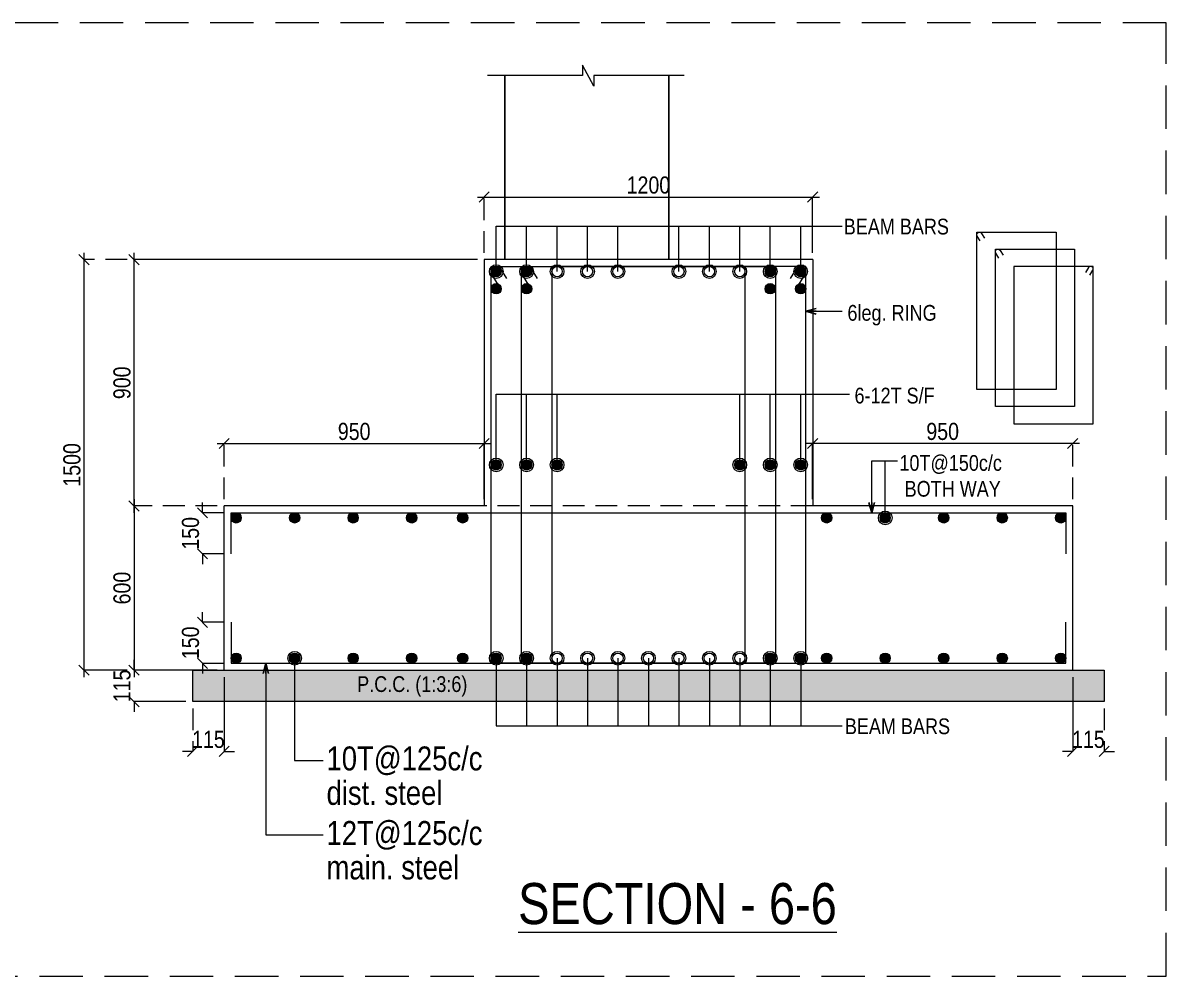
# Model space of a CAD drawing. Header units: millimetres. Extents: x 1112055 to 3390982, y -148532 to 766891.
# Drawn here: x 3315917 to 3332624, y 328664 to 342597 of the extents above; entities that cross this region are included whole.
import ezdxf

# ---------------------------------------------------------------- set-up
doc = ezdxf.new("R2010")
doc.units = ezdxf.units.MM
doc.header["$PDMODE"] = 35
doc.header["$PDSIZE"] = -25
doc.linetypes.add('Hidden', pattern=[9.525, 6.35, -3.175])
for name, color, linetype, lineweight in [('B FOOTING', 49, 'Continuous', 20), ('B HATCH', 250, 'Continuous', 0), ('B P.C.C', 251, 'Continuous', 0), ('B STEEL', 34, 'Continuous', 15), ('B STEEL TEXT', 7, 'Continuous', 15), ('B-COL NO', 7, 'Continuous', 5), ('B-ST DIM', 250, 'Continuous', 18)]:
    doc.layers.add(name, color=color, linetype=linetype, lineweight=lineweight)
doc.styles.add('ARIAL', font='arial.ttf')
doc.styles.add('Q1', font='g13f12d.shx', dxfattribs={"width": 0.8})
doc.styles.add('SWINC', font='swissc.ttf')
doc.styles.add('SWINS', font='swissc.ttf')
doc.dimstyles.new('BH-STD', dxfattribs={"dimscale": 0, "dimtxt": 230, "dimasz": 125, "dimexe": 0, "dimexo": 100, "dimgap": 50, "dimtad": 1, "dimdec": 0, "dimzin": 1, "dimdsep": 46, "dimtxsty": 'Q1', "dimblk": 'ARCHTICK', "dimcen": 1, "dimdle": 100, "dimclrd": 250, "dimclre": 250, "dimclrt": 256, "dimadec": 0, "dimazin": 0, "dimtfac": 1, "dimtdec": 0, "dimtix": 1, "dimtofl": 0, "dimtmove": 0, "dimatfit": 2, "dimfxl": 1, "dimtolj": 1, "dimtzin": 0, "dimlwd": 9, "dimlwe": 9, "dimarcsym": 0})
doc.dimstyles.new('DIM 1', dxfattribs={"dimscale": 0, "dimtxt": 230, "dimasz": 150, "dimexe": 0.18, "dimexo": 0.0625, "dimgap": 0.5, "dimtad": 1, "dimdec": 0, "dimzin": 0, "dimdsep": 46, "dimtxsty": 'ARIAL', "dimblk": 'OBLIQUE', "dimcen": 6, "dimse1": 1, "dimse2": 1, "dimclrd": 256, "dimclrt": 256, "dimadec": 0, "dimazin": 2, "dimtfac": 0.75, "dimtdec": 0, "dimtix": 1, "dimtofl": 0, "dimtmove": 1, "dimatfit": 3, "dimldrblk": 'OPEN30', "dimfxl": 0.18, "dimfrac": 1, "dimtolj": 1, "dimtzin": 0, "dimlwd": -1, "dimarcsym": 0})

# ---------------------------------------------------------------- blocks, each defined once
blk = doc.blocks.new('_Oblique')
at = {"color": 0, "linetype": 'ByBlock', "lineweight": -2}
blk.add_line((-0.5, -0.5), (0.5, 0.5), dxfattribs=at)
blk = doc.blocks.new('*D4814')
at = {"layer": 'B-ST DIM', "color": 7, "lineweight": 9, "ltscale": 50, "transparency": 16777216}
for p, q in [((3318542, 335436), (3318542, 335586)), ((3318858, 335436), (3318542, 335436)), ((3318542, 334836), (3318542, 334686))]:
    blk.add_line(p, q, dxfattribs=at)
at = {"layer": 'B-ST DIM', "color": 7, "linetype": 'Hidden', "lineweight": 9, "ltscale": 50, "transparency": 16777216}
blk.add_line((3318858, 334836), (3318542, 334836), dxfattribs=at)
at = {"layer": 'Defpoints', "color": 0, "transparency": 16777216}
for p in [(3318542, 335436), (3318958, 335436), (3318958, 334836)]:
    blk.add_point(p, dxfattribs=at)
at = {"layer": 'B-ST DIM', "color": 7, "lineweight": 9, "transparency": 16777216, "xscale": 150, "yscale": 150, "zscale": 150}
for p, rotation in [((3318542, 335436), 270), ((3318542, 334836), 90)]:
    blk.add_blockref('_Oblique', p, dxfattribs=dict(at, rotation=rotation))
at = {"layer": 'B-ST DIM', "color": 7, "transparency": 16777216, "insert": (3318367, 335136), "char_height": 250, "attachment_point": 5, "rotation": 90, "style": 'SWINC'}
blk.add_mtext('\\A1;150', dxfattribs=at)
blk = doc.blocks.new('*D4815')
at = {"layer": 'B-ST DIM', "color": 7, "lineweight": 9, "ltscale": 50, "transparency": 16777216}
for p, q in [((3318542, 333836), (3318542, 333986)), ((3318858, 333236), (3318542, 333236)), ((3318542, 333236), (3318542, 333086))]:
    blk.add_line(p, q, dxfattribs=at)
at = {"layer": 'B-ST DIM', "color": 7, "linetype": 'Hidden', "lineweight": 9, "ltscale": 50, "transparency": 16777216}
blk.add_line((3318858, 333836), (3318542, 333836), dxfattribs=at)
at = {"layer": 'Defpoints', "color": 0, "transparency": 16777216}
for p in [(3318958, 333836), (3318542, 333236), (3318958, 333236)]:
    blk.add_point(p, dxfattribs=at)
at = {"layer": 'B-ST DIM', "color": 7, "lineweight": 9, "transparency": 16777216, "xscale": 150, "yscale": 150, "zscale": 150}
for p, rotation in [((3318542, 333836), 270), ((3318542, 333236), 90)]:
    blk.add_blockref('_Oblique', p, dxfattribs=dict(at, rotation=rotation))
at = {"layer": 'B-ST DIM', "color": 7, "transparency": 16777216, "insert": (3318367, 333536), "char_height": 250, "attachment_point": 5, "rotation": 90, "style": 'SWINC'}
blk.add_mtext('\\A1;150', dxfattribs=at)
blk = doc.blocks.new('*D4816')
at = {"layer": 'B-ST DIM', "color": 7, "lineweight": 9, "ltscale": 50, "transparency": 16777216}
for p, q in [((3318858, 333036), (3318858, 331948)), ((3318398, 331948), (3318248, 331948)), ((3318858, 331948), (3319008, 331948))]:
    blk.add_line(p, q, dxfattribs=at)
at = {"layer": 'B-ST DIM', "color": 7, "linetype": 'Hidden', "lineweight": 9, "ltscale": 50, "transparency": 16777216}
blk.add_line((3318398, 332576), (3318398, 331948), dxfattribs=at)
at = {"layer": 'Defpoints', "color": 0, "transparency": 16777216}
for p in [(3318858, 333136), (3318398, 332676), (3318858, 331948)]:
    blk.add_point(p, dxfattribs=at)
at = {"layer": 'B-ST DIM', "color": 7, "lineweight": 9, "transparency": 16777216, "xscale": 150, "yscale": 150, "zscale": 150}
blk.add_blockref('_Oblique', (3318398, 331948), dxfattribs=at)
at = {"layer": 'B-ST DIM', "color": 7, "lineweight": 9, "transparency": 16777216, "xscale": 150, "yscale": 150, "zscale": 150, "rotation": 180}
blk.add_blockref('_Oblique', (3318858, 331948), dxfattribs=at)
at = {"layer": 'B-ST DIM', "color": 7, "transparency": 16777216, "insert": (3318628, 332123), "char_height": 250, "attachment_point": 5, "style": 'SWINC'}
blk.add_mtext('\\A1;115', dxfattribs=at)
blk = doc.blocks.new('*D4817')
at = {"layer": 'B-ST DIM', "color": 7, "lineweight": 9, "ltscale": 50, "transparency": 16777216}
for p, q in [((3331258, 333036), (3331258, 331948)), ((3331258, 331948), (3331108, 331948)), ((3331718, 331948), (3331868, 331948))]:
    blk.add_line(p, q, dxfattribs=at)
at = {"layer": 'B-ST DIM', "color": 7, "linetype": 'Hidden', "lineweight": 9, "ltscale": 50, "transparency": 16777216}
blk.add_line((3331718, 332576), (3331718, 331948), dxfattribs=at)
at = {"layer": 'Defpoints', "color": 0, "transparency": 16777216}
for p in [(3331258, 333136), (3331718, 332676), (3331258, 331948)]:
    blk.add_point(p, dxfattribs=at)
at = {"layer": 'B-ST DIM', "color": 7, "lineweight": 9, "transparency": 16777216, "xscale": 150, "yscale": 150, "zscale": 150}
blk.add_blockref('_Oblique', (3331258, 331948), dxfattribs=at)
at = {"layer": 'B-ST DIM', "color": 7, "lineweight": 9, "transparency": 16777216, "xscale": 150, "yscale": 150, "zscale": 150, "rotation": 180}
blk.add_blockref('_Oblique', (3331718, 331948), dxfattribs=at)
at = {"layer": 'B-ST DIM', "color": 7, "transparency": 16777216, "insert": (3331488, 332123), "char_height": 250, "attachment_point": 5, "style": 'SWINC'}
blk.add_mtext('\\A1;115', dxfattribs=at)
blk = doc.blocks.new('_Open30')
at = {"color": 0, "linetype": 'ByBlock', "lineweight": -2}
for p, q in [((-1, 0.27), (0, 0)), ((0, 0), (-1, -0.27)), ((0, 0), (-1, 0))]:
    blk.add_line(p, q, dxfattribs=at)
blk = doc.blocks.new('*D4818')
at = {"layer": 'B-ST DIM', "color": 7, "lineweight": 9, "ltscale": 50, "transparency": 16777216}
for p, q in [((3317541, 333136), (3317541, 333286)), ((3318298, 332676), (3317541, 332676)), ((3317541, 332676), (3317541, 332526))]:
    blk.add_line(p, q, dxfattribs=at)
at = {"layer": 'B-ST DIM', "color": 7, "linetype": 'Hidden', "lineweight": 9, "ltscale": 50, "transparency": 16777216}
blk.add_line((3318298, 333136), (3317541, 333136), dxfattribs=at)
at = {"layer": 'Defpoints', "color": 0, "transparency": 16777216}
for p in [(3318398, 333136), (3317541, 332676), (3318398, 332676)]:
    blk.add_point(p, dxfattribs=at)
at = {"layer": 'B-ST DIM', "color": 7, "lineweight": 9, "transparency": 16777216, "xscale": 150, "yscale": 150, "zscale": 150}
for p, rotation in [((3317541, 333136), 270), ((3317541, 332676), 90)]:
    blk.add_blockref('_Oblique', p, dxfattribs=dict(at, rotation=rotation))
at = {"layer": 'B-ST DIM', "color": 7, "transparency": 16777216, "insert": (3317366, 332906), "char_height": 250, "attachment_point": 5, "rotation": 90, "style": 'SWINC'}
blk.add_mtext('\\A1;115', dxfattribs=at)
blk = doc.blocks.new('*D4819')
at = {"layer": 'B-ST DIM', "color": 7, "lineweight": 9, "ltscale": 50, "transparency": 16777216}
for p, q in [((3317541, 335636), (3317541, 333036)), ((3318758, 333136), (3317541, 333136))]:
    blk.add_line(p, q, dxfattribs=at)
at = {"layer": 'B-ST DIM', "color": 7, "linetype": 'Hidden', "lineweight": 9, "ltscale": 50, "transparency": 16777216}
blk.add_line((3318758, 335536), (3317541, 335536), dxfattribs=at)
at = {"layer": 'Defpoints', "color": 0, "transparency": 16777216}
for p in [(3318858, 335536), (3317541, 333136), (3318858, 333136)]:
    blk.add_point(p, dxfattribs=at)
at = {"layer": 'B-ST DIM', "color": 7, "lineweight": 9, "transparency": 16777216, "xscale": 150, "yscale": 150, "zscale": 150}
for p, rotation in [((3317541, 335536), 90), ((3317541, 333136), 270)]:
    blk.add_blockref('_Oblique', p, dxfattribs=dict(at, rotation=rotation))
at = {"layer": 'B-ST DIM', "color": 7, "transparency": 16777216, "insert": (3317366, 334336), "char_height": 250, "attachment_point": 5, "rotation": 90, "style": 'SWINC'}
blk.add_mtext('\\A1;600', dxfattribs=at)
blk = doc.blocks.new('*D4820')
at = {"layer": 'B-ST DIM', "color": 7, "lineweight": 9, "ltscale": 50, "transparency": 16777216}
for p, q in [((3317541, 335436), (3317541, 339236)), ((3322558, 339136), (3317541, 339136))]:
    blk.add_line(p, q, dxfattribs=at)
at = {"layer": 'B-ST DIM', "color": 7, "linetype": 'Hidden', "lineweight": 9, "ltscale": 50, "transparency": 16777216}
blk.add_line((3318758, 335536), (3317541, 335536), dxfattribs=at)
at = {"layer": 'Defpoints', "color": 0, "transparency": 16777216}
for p in [(3317541, 339136), (3322658, 339136), (3318858, 335536)]:
    blk.add_point(p, dxfattribs=at)
at = {"layer": 'B-ST DIM', "color": 7, "lineweight": 9, "transparency": 16777216, "xscale": 150, "yscale": 150, "zscale": 150}
for p, rotation in [((3317541, 339136), 90), ((3317541, 335536), 270)]:
    blk.add_blockref('_Oblique', p, dxfattribs=dict(at, rotation=rotation))
at = {"layer": 'B-ST DIM', "color": 7, "transparency": 16777216, "insert": (3317366, 337336), "char_height": 250, "attachment_point": 5, "rotation": 90, "style": 'SWINC'}
blk.add_mtext('\\A1;900', dxfattribs=at)
blk = doc.blocks.new('*D4821')
at = {"layer": 'B-ST DIM', "color": 7, "lineweight": 9, "ltscale": 50, "transparency": 16777216}
for p, q in [((3322558, 340050), (3327558, 340050)), ((3327458, 339236), (3327458, 340050))]:
    blk.add_line(p, q, dxfattribs=at)
at = {"layer": 'B-ST DIM', "color": 7, "linetype": 'Hidden', "lineweight": 9, "ltscale": 50, "transparency": 16777216}
blk.add_line((3322658, 339236), (3322658, 340050), dxfattribs=at)
at = {"layer": 'Defpoints', "color": 0, "transparency": 16777216}
for p in [(3327458, 340050), (3322658, 339136), (3327458, 339136)]:
    blk.add_point(p, dxfattribs=at)
at = {"layer": 'B-ST DIM', "color": 7, "lineweight": 9, "transparency": 16777216, "xscale": 150, "yscale": 150, "zscale": 150, "rotation": 180}
blk.add_blockref('_Oblique', (3322658, 340050), dxfattribs=at)
at = {"layer": 'B-ST DIM', "color": 7, "lineweight": 9, "transparency": 16777216, "xscale": 150, "yscale": 150, "zscale": 150}
blk.add_blockref('_Oblique', (3327458, 340050), dxfattribs=at)
at = {"layer": 'B-ST DIM', "color": 7, "transparency": 16777216, "insert": (3325058, 340225), "char_height": 250, "attachment_point": 5, "style": 'SWINC'}
blk.add_mtext('\\A1;1200', dxfattribs=at)
blk = doc.blocks.new('*D4822')
at = {"layer": 'B-ST DIM', "color": 7, "lineweight": 9, "ltscale": 50, "transparency": 16777216}
for p, q in [((3316809, 339236), (3316809, 333036)), ((3317441, 333136), (3316809, 333136))]:
    blk.add_line(p, q, dxfattribs=at)
at = {"layer": 'B-ST DIM', "color": 7, "linetype": 'Hidden', "lineweight": 9, "ltscale": 50, "transparency": 16777216}
blk.add_line((3317441, 339136), (3316809, 339136), dxfattribs=at)
at = {"layer": 'Defpoints', "color": 0, "transparency": 16777216}
for p in [(3317541, 339136), (3316809, 333136), (3317541, 333136)]:
    blk.add_point(p, dxfattribs=at)
at = {"layer": 'B-ST DIM', "color": 7, "lineweight": 9, "transparency": 16777216, "xscale": 150, "yscale": 150, "zscale": 150}
for p, rotation in [((3316809, 339136), 90), ((3316809, 333136), 270)]:
    blk.add_blockref('_Oblique', p, dxfattribs=dict(at, rotation=rotation))
at = {"layer": 'B-ST DIM', "color": 7, "transparency": 16777216, "insert": (3316634, 336136), "char_height": 250, "attachment_point": 5, "rotation": 90, "style": 'SWINC'}
blk.add_mtext('\\A1;1500', dxfattribs=at)
blk = doc.blocks.new('*D4823')
at = {"layer": 'B-ST DIM', "color": 7, "lineweight": 9, "ltscale": 50, "transparency": 16777216}
for p, q in [((3318758, 336449), (3322758, 336449)), ((3322658, 335636), (3322658, 336449))]:
    blk.add_line(p, q, dxfattribs=at)
at = {"layer": 'B-ST DIM', "color": 7, "linetype": 'Hidden', "lineweight": 9, "ltscale": 50, "transparency": 16777216}
blk.add_line((3318858, 335636), (3318858, 336449), dxfattribs=at)
at = {"layer": 'Defpoints', "color": 0, "transparency": 16777216}
for p in [(3322658, 336449), (3318858, 335536), (3322658, 335536)]:
    blk.add_point(p, dxfattribs=at)
at = {"layer": 'B-ST DIM', "color": 7, "lineweight": 9, "transparency": 16777216, "xscale": 150, "yscale": 150, "zscale": 150, "rotation": 180}
blk.add_blockref('_Oblique', (3318858, 336449), dxfattribs=at)
at = {"layer": 'B-ST DIM', "color": 7, "lineweight": 9, "transparency": 16777216, "xscale": 150, "yscale": 150, "zscale": 150}
blk.add_blockref('_Oblique', (3322658, 336449), dxfattribs=at)
at = {"layer": 'B-ST DIM', "color": 7, "transparency": 16777216, "insert": (3320758, 336624), "char_height": 250, "attachment_point": 5, "style": 'SWINC'}
blk.add_mtext('\\A1;950', dxfattribs=at)
blk = doc.blocks.new('*D4824')
at = {"layer": 'B-ST DIM', "color": 7, "lineweight": 9, "ltscale": 50, "transparency": 16777216}
for p, q in [((3331358, 336449), (3327358, 336449)), ((3327458, 335636), (3327458, 336449))]:
    blk.add_line(p, q, dxfattribs=at)
at = {"layer": 'B-ST DIM', "color": 7, "linetype": 'Hidden', "lineweight": 9, "ltscale": 50, "transparency": 16777216}
blk.add_line((3331258, 335636), (3331258, 336449), dxfattribs=at)
at = {"layer": 'Defpoints', "color": 0, "transparency": 16777216}
for p in [(3327458, 336449), (3327458, 335536), (3331258, 335536)]:
    blk.add_point(p, dxfattribs=at)
at = {"layer": 'B-ST DIM', "color": 7, "lineweight": 9, "transparency": 16777216, "xscale": 150, "yscale": 150, "zscale": 150, "rotation": 180}
blk.add_blockref('_Oblique', (3327458, 336449), dxfattribs=at)
at = {"layer": 'B-ST DIM', "color": 7, "lineweight": 9, "transparency": 16777216, "xscale": 150, "yscale": 150, "zscale": 150}
blk.add_blockref('_Oblique', (3331258, 336449), dxfattribs=at)
at = {"layer": 'B-ST DIM', "color": 7, "transparency": 16777216, "insert": (3329358, 336624), "char_height": 250, "attachment_point": 5, "style": 'SWINC'}
blk.add_mtext('\\A1;950', dxfattribs=at)

msp = doc.modelspace()

# ---------------------------------------------------------------- hatches: boundary and pattern name
at = {"layer": 'B HATCH', "lineweight": 0}
h = msp.add_hatch(dxfattribs=at)
h.set_pattern_fill('AR-CONC', color=250, scale=3, style=0)
h.set_pattern_definition([(50, (1749627.47, -186910.03), (546.55401, -47.81726), [57.15, -628.65]), (355, (1749627.47, -186910.03), (-105.73026, 573.17054), [45.72, -502.92175]), (100.451445, (1749673, -186914), (440.82374, 525.35326), [48.57003, -534.27073]), (46.1842, (1749627.5, -186757.6), (813.23712, -126.12698), [85.725, -942.975]), (96.63556, (1749695.2, -186768.14), (712.2124, 742.27837), [72.85507, -801.40682]), (351.18415, (1749627.5, -186757.6), (712.2124, 742.27837), [68.5799, -754.3792]), (21, (1749703.67, -186795.73), (454.84317, -306.7956), [57.15, -628.65]), (326, (1749703.67, -186795.73), (185.40609, 552.5639), [45.72, -502.92]), (71.451445, (1749741.57, -186821.3), (640.24926, 245.7683), [48.57003, -534.26981]), (37.5, (1749627.47, -186910.03), (9.26581, 253.665117), [0, -496.824, 0, -510.54, 0, -504.825]), (7.5, (1749627.47, -186910.03), (200.458988, 300.541724), [0, -291.084, 0, -485.394, 0, -192.405]), (327.5, (1749457.54, -186910.03), (406.771786, -17.186232), [0, -190.5, 0, -594.36, 0, -788.67]), (317.5, (1749381.34, -186910.03), (444.387544, 76.27947), [0, -247.65, 0, -394.716, 0, -560.07])])
h.paths.add_polyline_path([(3318398.4, 333136.3), (3318398.4, 332676.3), (3331718.4, 332676.3), (3331718.4, 333136.3)])
at = {"layer": 'B STEEL'}
h = msp.add_hatch(color=256, dxfattribs=at)
h.dxf.hatch_style = 1
edge = h.paths.add_edge_path()
edge.add_ellipse((3322833.4, 338961.3), major_axis=(75, 0), ratio=1, start_angle=0, end_angle=360)
h = msp.add_hatch(color=256, dxfattribs=at)
h.dxf.hatch_style = 1
edge = h.paths.add_edge_path()
edge.add_ellipse((3323278.4, 338961.3), major_axis=(75, 0), ratio=1, start_angle=0, end_angle=360)
h = msp.add_hatch(color=256, dxfattribs=at)
h.dxf.hatch_style = 1
edge = h.paths.add_edge_path()
edge.add_ellipse((3326838.4, 338961.3), major_axis=(75, 0), ratio=1, start_angle=0, end_angle=360)
h = msp.add_hatch(color=256, dxfattribs=at)
h.dxf.hatch_style = 1
edge = h.paths.add_edge_path()
edge.add_ellipse((3327283.4, 338961.3), major_axis=(75, 0), ratio=1, start_angle=0, end_angle=360)
h = msp.add_hatch(color=256, dxfattribs=at)
h.dxf.hatch_style = 1
edge = h.paths.add_edge_path()
edge.add_ellipse((3322833.4, 338711.3), major_axis=(75, 0), ratio=1, start_angle=0, end_angle=360)
h = msp.add_hatch(color=256, dxfattribs=at)
h.dxf.hatch_style = 1
edge = h.paths.add_edge_path()
edge.add_ellipse((3323278.4, 338711.3), major_axis=(75, 0), ratio=1, start_angle=0, end_angle=360)
h = msp.add_hatch(color=256, dxfattribs=at)
h.dxf.hatch_style = 1
edge = h.paths.add_edge_path()
edge.add_ellipse((3326838.4, 338711.3), major_axis=(75, 0), ratio=1, start_angle=0, end_angle=360)
h = msp.add_hatch(color=256, dxfattribs=at)
h.dxf.hatch_style = 1
edge = h.paths.add_edge_path()
edge.add_ellipse((3327283.4, 338711.3), major_axis=(75, 0), ratio=1, start_angle=0, end_angle=360)
h = msp.add_hatch(color=256, dxfattribs=at)
h.dxf.hatch_style = 1
edge = h.paths.add_edge_path()
edge.add_ellipse((3322833.4, 336136.3), major_axis=(75, 0), ratio=1, start_angle=0, end_angle=360)
h = msp.add_hatch(color=256, dxfattribs=at)
h.dxf.hatch_style = 1
edge = h.paths.add_edge_path()
edge.add_ellipse((3323278.4, 336136.3), major_axis=(75, 0), ratio=1, start_angle=0, end_angle=360)
h = msp.add_hatch(color=256, dxfattribs=at)
h.dxf.hatch_style = 1
edge = h.paths.add_edge_path()
edge.add_ellipse((3323723.4, 336136.3), major_axis=(75, 0), ratio=1, start_angle=0, end_angle=360)
h = msp.add_hatch(color=256, dxfattribs=at)
h.dxf.hatch_style = 1
edge = h.paths.add_edge_path()
edge.add_ellipse((3326393.4, 336136.3), major_axis=(75, 0), ratio=1, start_angle=0, end_angle=360)
h = msp.add_hatch(color=256, dxfattribs=at)
h.dxf.hatch_style = 1
edge = h.paths.add_edge_path()
edge.add_ellipse((3326838.4, 336136.3), major_axis=(75, 0), ratio=1, start_angle=0, end_angle=360)
h = msp.add_hatch(color=256, dxfattribs=at)
h.dxf.hatch_style = 1
edge = h.paths.add_edge_path()
edge.add_ellipse((3327283.4, 336136.3), major_axis=(75, 0), ratio=1, start_angle=0, end_angle=360)
h = msp.add_hatch(color=256, dxfattribs=at)
h.dxf.hatch_style = 1
edge = h.paths.add_edge_path()
edge.add_ellipse((3319033.4, 335361.3), major_axis=(75, 0), ratio=1, start_angle=0, end_angle=360)
h = msp.add_hatch(color=256, dxfattribs=at)
h.dxf.hatch_style = 1
edge = h.paths.add_edge_path()
edge.add_ellipse((3319888.5, 335361.3), major_axis=(75, 0), ratio=1, start_angle=0, end_angle=360)
h = msp.add_hatch(color=256, dxfattribs=at)
h.dxf.hatch_style = 1
edge = h.paths.add_edge_path()
edge.add_ellipse((3320743.6, 335361.3), major_axis=(75, 0), ratio=1, start_angle=0, end_angle=360)
h = msp.add_hatch(color=256, dxfattribs=at)
h.dxf.hatch_style = 1
edge = h.paths.add_edge_path()
edge.add_ellipse((3321598.7, 335361.3), major_axis=(75, 0), ratio=1, start_angle=0, end_angle=360)
h = msp.add_hatch(color=256, dxfattribs=at)
h.dxf.hatch_style = 1
edge = h.paths.add_edge_path()
edge.add_ellipse((3322343.6, 335361.3), major_axis=(75, 0), ratio=1, start_angle=0, end_angle=360)
h = msp.add_hatch(color=256, dxfattribs=at)
h.dxf.hatch_style = 1
edge = h.paths.add_edge_path()
edge.add_ellipse((3327663, 335361.3), major_axis=(75, 0), ratio=1, start_angle=0, end_angle=360)
h = msp.add_hatch(color=256, dxfattribs=at)
h.dxf.hatch_style = 1
edge = h.paths.add_edge_path()
edge.add_ellipse((3328518.1, 335361.3), major_axis=(75, 0), ratio=1, start_angle=0, end_angle=360)
h = msp.add_hatch(color=256, dxfattribs=at)
h.dxf.hatch_style = 1
edge = h.paths.add_edge_path()
edge.add_ellipse((3329373.2, 335361.3), major_axis=(75, 0), ratio=1, start_angle=0, end_angle=360)
h = msp.add_hatch(color=256, dxfattribs=at)
h.dxf.hatch_style = 1
edge = h.paths.add_edge_path()
edge.add_ellipse((3330228.3, 335361.3), major_axis=(75, 0), ratio=1, start_angle=0, end_angle=360)
h = msp.add_hatch(color=256, dxfattribs=at)
h.dxf.hatch_style = 1
edge = h.paths.add_edge_path()
edge.add_ellipse((3331083.4, 335361.3), major_axis=(75, 0), ratio=1, start_angle=0, end_angle=360)
h = msp.add_hatch(color=256, dxfattribs=at)
h.dxf.hatch_style = 1
edge = h.paths.add_edge_path()
edge.add_ellipse((3319033.4, 333311.3), major_axis=(75, 0), ratio=1, start_angle=0, end_angle=360)
h = msp.add_hatch(color=256, dxfattribs=at)
h.dxf.hatch_style = 1
edge = h.paths.add_edge_path()
edge.add_ellipse((3319888.5, 333311.3), major_axis=(75, 0), ratio=1, start_angle=0, end_angle=360)
h = msp.add_hatch(color=256, dxfattribs=at)
h.dxf.hatch_style = 1
edge = h.paths.add_edge_path()
edge.add_ellipse((3320743.6, 333311.3), major_axis=(75, 0), ratio=1, start_angle=0, end_angle=360)
h = msp.add_hatch(color=256, dxfattribs=at)
h.dxf.hatch_style = 1
edge = h.paths.add_edge_path()
edge.add_ellipse((3321598.7, 333311.3), major_axis=(75, 0), ratio=1, start_angle=0, end_angle=360)
h = msp.add_hatch(color=256, dxfattribs=at)
h.dxf.hatch_style = 1
edge = h.paths.add_edge_path()
edge.add_ellipse((3322343.6, 333311.3), major_axis=(75, 0), ratio=1, start_angle=0, end_angle=360)
h = msp.add_hatch(color=256, dxfattribs=at)
h.dxf.hatch_style = 1
edge = h.paths.add_edge_path()
edge.add_ellipse((3322833.4, 333311.3), major_axis=(75, 0), ratio=1, start_angle=0, end_angle=360)
h = msp.add_hatch(color=256, dxfattribs=at)
h.dxf.hatch_style = 1
edge = h.paths.add_edge_path()
edge.add_ellipse((3323278.4, 333311.3), major_axis=(75, 0), ratio=1, start_angle=0, end_angle=360)
h = msp.add_hatch(color=256, dxfattribs=at)
h.dxf.hatch_style = 1
edge = h.paths.add_edge_path()
edge.add_ellipse((3326838.4, 333311.3), major_axis=(75, 0), ratio=1, start_angle=0, end_angle=360)
h = msp.add_hatch(color=256, dxfattribs=at)
h.dxf.hatch_style = 1
edge = h.paths.add_edge_path()
edge.add_ellipse((3327283.4, 333311.3), major_axis=(75, 0), ratio=1, start_angle=0, end_angle=360)
h = msp.add_hatch(color=256, dxfattribs=at)
h.dxf.hatch_style = 1
edge = h.paths.add_edge_path()
edge.add_ellipse((3327663, 333311.3), major_axis=(75, 0), ratio=1, start_angle=0, end_angle=360)
h = msp.add_hatch(color=256, dxfattribs=at)
h.dxf.hatch_style = 1
edge = h.paths.add_edge_path()
edge.add_ellipse((3328518.1, 333311.3), major_axis=(75, 0), ratio=1, start_angle=0, end_angle=360)
h = msp.add_hatch(color=256, dxfattribs=at)
h.dxf.hatch_style = 1
edge = h.paths.add_edge_path()
edge.add_ellipse((3329373.2, 333311.3), major_axis=(75, 0), ratio=1, start_angle=0, end_angle=360)
h = msp.add_hatch(color=256, dxfattribs=at)
h.dxf.hatch_style = 1
edge = h.paths.add_edge_path()
edge.add_ellipse((3330228.3, 333311.3), major_axis=(75, 0), ratio=1, start_angle=0, end_angle=360)
h = msp.add_hatch(color=256, dxfattribs=at)
h.dxf.hatch_style = 1
edge = h.paths.add_edge_path()
edge.add_ellipse((3331083.4, 333311.3), major_axis=(75, 0), ratio=1, start_angle=0, end_angle=360)

# ---------------------------------------------------------------- linework, layer by layer
at = {"color": 1}
for p, q in [((3322958.4, 339136.3), (3322958.4, 341828.3)), ((3325358.4, 339136.3), (3325358.4, 341828.3))]:
    msp.add_line(p, q, dxfattribs=at)
at = {"layer": 'B FOOTING'}
for p, q in [((3322658.4, 339136.3), (3322658.4, 335536.3)), ((3327458.4, 339136.3), (3322658.4, 339136.3)), ((3327458.4, 339136.3), (3327458.4, 335536.3)), ((3318858.4, 333136.3), (3318858.4, 335536.3)), ((3322658.4, 335536.3), (3318858.4, 335536.3)), ((3331258.4, 335536.3), (3327458.4, 335536.3)), ((3331258.4, 333136.3), (3331258.4, 335536.3))]:
    msp.add_line(p, q, dxfattribs=at)
at = {"layer": 'B FOOTING', "color": 1, "lineweight": 13, "ltscale": 10}
msp.add_lwpolyline([(3325581.6, 341828.3), (3324260.6, 341828.3), (3324260.6, 341669.8), (3324095.3, 341979.2), (3324095.3, 341828.3), (3322708.8, 341828.3)], dxfattribs=at)
at = {"layer": 'B FOOTING'}
msp.add_lwpolyline([(3318398.4, 333136.3), (3331718.4, 333136.3), (3331718.4, 332676.3), (3318398.4, 332676.3)], close=True, dxfattribs=at)
at = {"layer": 'B P.C.C', "color": 250, "linetype": 'Hidden', "lineweight": 0, "ltscale": 50}
msp.add_line((3327458.4, 335536.3), (3322658.4, 335536.3), dxfattribs=at)
at = {"layer": 'B P.C.C', "color": 250, "linetype": 'Hidden', "lineweight": 0, "ltscale": 100}
msp.add_lwpolyline([(3235195.2, 328664.2), (3332623.9, 328664.2), (3332623.9, 342596.8), (3235195.2, 342596.8)], close=True, dxfattribs=at)
at = {"layer": 'B STEEL'}
for points in [[(3329857.3, 339538.2), (3331015.6, 339538.2), (3331015.6, 337238.2), (3329857.3, 337238.2)], [(3330128.1, 339288.2), (3331286.5, 339288.2), (3331286.5, 336988.2), (3330128.1, 336988.2)], [(3322758.4, 339036.3), (3326468.4, 339036.3), (3326468.4, 333236.3), (3322758.4, 333236.3)], [(3323203.4, 339036.3), (3326913.4, 339036.3), (3326913.4, 333236.3), (3323203.4, 333236.3)], [(3327358.4, 339036.3), (3323648.4, 339036.3), (3323648.4, 333236.3), (3327358.4, 333236.3)], [(3331557.3, 339038.2), (3330399, 339038.2), (3330399, 336738.2), (3331557.3, 336738.2)]]:
    msp.add_lwpolyline(points, close=True, dxfattribs=at)
at = {"layer": 'B STEEL', "color": 34, "lineweight": 9, "ltscale": 0.5}
for points in [[(3329906.7, 339409.9), (3329862.9, 339481, -1), (3329926.7, 339520.4), (3329970.5, 339449.2)], [(3330177.5, 339159.9), (3330133.7, 339231, -1), (3330197.6, 339270.4), (3330241.4, 339199.2)], [(3322857.1, 338779.7), (3322769.5, 338922, -1), (3322897.3, 339000.6), (3322984.9, 338858.3)], [(3323302.1, 338779.7), (3323214.5, 338922, -1), (3323342.3, 339000.6), (3323429.9, 338858.3)], [(3327259.7, 338779.7), (3327347.3, 338922, 1), (3327219.5, 339000.6), (3327132, 338858.3)], [(3331507.9, 338909.9), (3331551.7, 338981, 1), (3331487.9, 339020.4), (3331444.1, 338949.2)]]:
    msp.add_lwpolyline(points, format="xyb", dxfattribs=at)
at = {"layer": 'B STEEL'}
for points in [[(3318958.4, 334836.3), (3318958.4, 335436.3), (3331158.4, 335436.3), (3331158.4, 334836.3)], [(3318958.4, 333836.3), (3318958.4, 333236.3), (3331158.4, 333236.3), (3331158.4, 333836.3)]]:
    msp.add_lwpolyline(points, dxfattribs=at)
for centre in [(3322833.4, 338961.3), (3323278.4, 338961.3), (3323723.4, 338961.3), (3324168.4, 338961.3), (3324613.4, 338961.3), (3325503.4, 338961.3), (3325948.4, 338961.3), (3326393.4, 338961.3), (3326838.4, 338961.3), (3327283.4, 338961.3), (3322833.4, 338711.3), (3323278.4, 338711.3), (3326838.4, 338711.3), (3327283.4, 338711.3), (3322833.4, 336136.3), (3323278.4, 336136.3), (3323723.4, 336136.3), (3326393.4, 336136.3), (3326838.4, 336136.3), (3327283.4, 336136.3), (3319033.4, 335361.3), (3319888.5, 335361.3), (3320743.6, 335361.3), (3321598.7, 335361.3), (3322343.6, 335361.3), (3327663, 335361.3), (3328518.1, 335361.3), (3329373.2, 335361.3), (3330228.3, 335361.3), (3331083.4, 335361.3), (3319033.4, 333311.3), (3319888.5, 333311.3), (3320743.6, 333311.3), (3321598.7, 333311.3), (3322343.6, 333311.3), (3322833.4, 333311.3), (3323278.4, 333311.3), (3323723.4, 333311.3), (3324168.4, 333311.3), (3324613.4, 333311.3), (3325058.4, 333311.3), (3325503.4, 333311.3), (3325948.4, 333311.3), (3326393.4, 333311.3), (3326838.4, 333311.3), (3327283.4, 333311.3), (3327663, 333311.3), (3328518.1, 333311.3), (3329373.2, 333311.3), (3330228.3, 333311.3), (3331083.4, 333311.3)]:
    msp.add_circle(centre, 75, dxfattribs=at)

# ---------------------------------------------------------------- texts
at = {"layer": 'B STEEL TEXT', "lineweight": 5, "style": 'SWINS'}
for s, p in [('BEAM BARS', (3327912.8, 339504.4)), ('6leg. RING', (3327966.6, 338243.6)), ('6-12T S/F', (3328070.1, 337034.3)), ('10T@150c/c', (3328726.4, 336049.7)), ('BOTH WAY', (3328802.5, 335671.8)), ('P.C.C. (1:3:6)', (3320802, 332817.4)), ('BEAM BARS', (3327929.1, 332200.9))]:
    msp.add_text(s, height=230, dxfattribs=at).set_placement(p)
at = {"layer": 'B STEEL TEXT', "lineweight": 9, "style": 'SWINC'}
for s, p in [('10T@125c/c', (3320354, 331670.8)), ('dist. steel', (3320354, 331167.4)), ('12T@125c/c', (3320354, 330581)), ('main. steel', (3320354, 330077.5))]:
    msp.add_text(s, height=350, dxfattribs=at).set_placement(p)
at = {"layer": 'B-COL NO', "color": 3, "lineweight": 15, "style": 'SWINC'}
msp.add_text('%%USECTION - 6-6', height=600, dxfattribs=at).set_placement((3323153.5, 329424.5))

# ---------------------------------------------------------------- dimensions: what is measured, and where the dimension line sits
at = {"layer": 'B-ST DIM', "ltscale": 50}
for base, p1, p2, picture, middle in [((3327458.4, 340049.7), (3322658.4, 339136.3), (3327458.4, 339136.3), '*D4821', (3325058.4, 340224.7)), ((3322658.4, 336448.9), (3318858.4, 335536.3), (3322658.4, 335536.3), '*D4823', (3320758.4, 336623.9)), ((3318858.4, 331948.4), (3318398.4, 332676.3), (3318858.4, 333136.3), '*D4816', (3318628.4, 332123.4))]:
    dim = msp.add_linear_dim(base=base, p1=p1, p2=p2, dimstyle='BH-STD', override={"dimscale": 1, "dimtxt": 250, "dimasz": 150, "dimlfac": 0.25, "dimtxsty": 'SWINC', "dimblk1": 'Oblique', "dimblk2": 'Oblique', "dimsah": 1, "dimclrd": 7, "dimclre": 7, "dimclrt": 7}, dxfattribs=at)
    dim.commit()
    dim.dimension.update_dxf_attribs({"geometry": picture, "text_midpoint": middle})
dim = msp.add_linear_dim(base=(3316809.3, 333136.3), p1=(3317541.3, 339136.3), p2=(3317541.3, 333136.3), angle=90, dimstyle='BH-STD', override={"dimscale": 1, "dimtxt": 250, "dimasz": 150, "dimlfac": 0.25, "dimtxsty": 'SWINC', "dimblk1": 'Oblique', "dimblk2": 'Oblique', "dimsah": 1, "dimclrd": 7, "dimclre": 7, "dimclrt": 7}, dxfattribs=at)
dim.commit()
dim.dimension.update_dxf_attribs({"geometry": '*D4822', "text_midpoint": (3316809.3, 336136.3), "dimtype": 160})
for base, p1, p2, angle, picture, middle in [((3317541.3, 339136.3), (3318858.4, 335536.3), (3322658.4, 339136.3), 90, '*D4820', (3317366.3, 337336.3)), ((3327458.4, 336448.9), (3331258.4, 335536.3), (3327458.4, 335536.3), 180, '*D4824', (3329358.4, 336623.9)), ((3317541.3, 333136.3), (3318858.4, 335536.3), (3318858.4, 333136.3), 90, '*D4819', (3317366.3, 334336.3)), ((3318541.6, 335436.3), (3318958.4, 334836.3), (3318958.4, 335436.3), 90, '*D4814', (3318366.6, 335136.3)), ((3318541.6, 333236.3), (3318958.4, 333836.3), (3318958.4, 333236.3), 270, '*D4815', (3318366.6, 333536.3)), ((3317541.3, 332676.3), (3318398.4, 333136.3), (3318398.4, 332676.3), 90, '*D4818', (3317366.3, 332906.3)), ((3331258.4, 331948.4), (3331718.4, 332676.3), (3331258.4, 333136.3), 180, '*D4817', (3331488.4, 332123.4))]:
    dim = msp.add_linear_dim(base=base, p1=p1, p2=p2, angle=angle, dimstyle='BH-STD', override={"dimscale": 1, "dimtxt": 250, "dimasz": 150, "dimlfac": 0.25, "dimtxsty": 'SWINC', "dimblk1": 'Oblique', "dimblk2": 'Oblique', "dimsah": 1, "dimclrd": 7, "dimclre": 7, "dimclrt": 7}, dxfattribs=at)
    dim.commit()
    dim.dimension.update_dxf_attribs({"geometry": picture, "text_midpoint": middle})

# ---------------------------------------------------------------- leaders
at = {"layer": 'B STEEL TEXT', "lineweight": 5}
for points, override in [([(3322833.4, 338961.3), (3322833.4, 339625.1), (3327890.4, 339625.1)], {"dimscale": 1, "dimasz": 200, "dimtad": 0, "dimtxsty": 'SWINC', "dimldrblk": 'Origin', "dimfxlon": 1, "dimlwd": 5, "dimarcsym": 2}), ([(3323278.4, 338961.3), (3323278.4, 339461.5), (3323278.4, 339625.1)], {"dimscale": 1, "dimasz": 200, "dimtad": 0, "dimtxsty": 'SWINC', "dimldrblk": 'Origin', "dimfxlon": 1, "dimlwd": 5, "dimarcsym": 2}), ([(3323723.4, 338961.3), (3323723.4, 339461.5), (3323723.4, 339625.1)], {"dimscale": 1, "dimasz": 200, "dimtad": 0, "dimtxsty": 'SWINC', "dimldrblk": 'Origin', "dimfxlon": 1, "dimlwd": 5, "dimarcsym": 2}), ([(3324168.4, 338961.3), (3324168.4, 339461.5), (3324168.4, 339625.1)], {"dimscale": 1, "dimasz": 200, "dimtad": 0, "dimtxsty": 'SWINC', "dimldrblk": 'Origin', "dimfxlon": 1, "dimlwd": 5, "dimarcsym": 2}), ([(3324613.4, 338961.3), (3324613.4, 339461.5), (3324613.4, 339625.1)], {"dimscale": 1, "dimasz": 200, "dimtad": 0, "dimtxsty": 'SWINC', "dimldrblk": 'Origin', "dimfxlon": 1, "dimlwd": 5, "dimarcsym": 2}), ([(3325503.4, 338961.3), (3325503.4, 339461.5), (3325503.4, 339625.1)], {"dimscale": 1, "dimasz": 200, "dimtad": 0, "dimtxsty": 'SWINC', "dimldrblk": 'Origin', "dimfxlon": 1, "dimlwd": 5, "dimarcsym": 2}), ([(3325948.4, 338961.3), (3325948.4, 339461.5), (3325948.4, 339625.1)], {"dimscale": 1, "dimasz": 200, "dimtad": 0, "dimtxsty": 'SWINC', "dimldrblk": 'Origin', "dimfxlon": 1, "dimlwd": 5, "dimarcsym": 2}), ([(3326393.4, 338961.3), (3326393.4, 339461.5), (3326393.4, 339625.1)], {"dimscale": 1, "dimasz": 200, "dimtad": 0, "dimtxsty": 'SWINC', "dimldrblk": 'Origin', "dimfxlon": 1, "dimlwd": 5, "dimarcsym": 2}), ([(3326838.4, 338961.3), (3326838.4, 339461.5), (3326838.4, 339625.1)], {"dimscale": 1, "dimasz": 200, "dimtad": 0, "dimtxsty": 'SWINC', "dimldrblk": 'Origin', "dimfxlon": 1, "dimlwd": 5, "dimarcsym": 2}), ([(3327283.4, 338961.3), (3327283.4, 339461.5), (3327283.4, 339625.1)], {"dimscale": 1, "dimasz": 200, "dimtad": 0, "dimtxsty": 'SWINC', "dimldrblk": 'Origin', "dimfxlon": 1, "dimlwd": 5, "dimarcsym": 2}), ([(3327358.4, 338380.9), (3327890.4, 338380.9)], {"dimscale": 1, "dimtad": 0, "dimtxsty": 'SWINC', "dimfxlon": 1, "dimlwd": 5, "dimarcsym": 2}), ([(3322833.4, 336136.3), (3322833.4, 337171.6), (3327998.4, 337171.6)], {"dimscale": 1, "dimasz": 200, "dimtad": 0, "dimtxsty": 'SWINC', "dimldrblk": 'Origin', "dimfxlon": 1, "dimlwd": 5, "dimarcsym": 2}), ([(3323278.4, 336136.3), (3323278.4, 337171.6)], {"dimscale": 1, "dimasz": 200, "dimtad": 0, "dimtxsty": 'SWINC', "dimldrblk": 'Origin', "dimfxlon": 1, "dimlwd": 5, "dimarcsym": 2}), ([(3323723.4, 336136.3), (3323723.4, 337171.6)], {"dimscale": 1, "dimasz": 200, "dimtad": 0, "dimtxsty": 'SWINC', "dimldrblk": 'Origin', "dimfxlon": 1, "dimlwd": 5, "dimarcsym": 2}), ([(3326393.4, 336136.3), (3326393.4, 337171.6)], {"dimscale": 1, "dimasz": 200, "dimtad": 0, "dimtxsty": 'SWINC', "dimldrblk": 'Origin', "dimfxlon": 1, "dimlwd": 5, "dimarcsym": 2}), ([(3326838.4, 336136.3), (3326838.4, 337171.6)], {"dimscale": 1, "dimasz": 200, "dimtad": 0, "dimtxsty": 'SWINC', "dimldrblk": 'Origin', "dimfxlon": 1, "dimlwd": 5, "dimarcsym": 2}), ([(3327283.4, 336136.3), (3327283.4, 337171.6)], {"dimscale": 1, "dimasz": 200, "dimtad": 0, "dimtxsty": 'SWINC', "dimldrblk": 'Origin', "dimfxlon": 1, "dimlwd": 5, "dimarcsym": 2}), ([(3328320.8, 335436.3), (3328320.8, 336196.4), (3328696.1, 336196.4)], {"dimscale": 1, "dimtad": 0, "dimtxsty": 'SWINC', "dimfxlon": 1, "dimlwd": 5, "dimarcsym": 2}), ([(3328518.1, 335361.3), (3328518.1, 336196.4), (3328679.2, 336196.4)], {"dimscale": 1, "dimasz": 200, "dimtad": 0, "dimtxsty": 'SWINC', "dimldrblk": 'Origin', "dimfxlon": 1, "dimlwd": 5, "dimarcsym": 2}), ([(3319888.5, 333311.3), (3319888.5, 331817.5), (3320306.7, 331817.5)], {"dimscale": 1, "dimasz": 200, "dimtad": 0, "dimtxsty": 'SWINC', "dimldrblk": 'Origin', "dimfxlon": 1, "dimlwd": 5, "dimarcsym": 2}), ([(3322833.4, 333311.3), (3322833.4, 332321.9), (3327890.4, 332321.9)], {"dimscale": 1, "dimasz": 200, "dimtad": 0, "dimtxsty": 'SWINC', "dimldrblk": 'Origin', "dimfxlon": 1, "dimlwd": 5, "dimarcsym": 2}), ([(3323278.4, 333311.3), (3323278.4, 332549.1), (3323278.4, 332321.9)], {"dimscale": 1, "dimasz": 200, "dimtad": 0, "dimtxsty": 'SWINC', "dimldrblk": 'Origin', "dimfxlon": 1, "dimlwd": 5, "dimarcsym": 2}), ([(3323723.4, 333311.3), (3323723.4, 332549.1), (3323723.4, 332321.9)], {"dimscale": 1, "dimasz": 200, "dimtad": 0, "dimtxsty": 'SWINC', "dimldrblk": 'Origin', "dimfxlon": 1, "dimlwd": 5, "dimarcsym": 2}), ([(3324168.4, 333311.3), (3324168.4, 332549.1), (3324168.4, 332321.9)], {"dimscale": 1, "dimasz": 200, "dimtad": 0, "dimtxsty": 'SWINC', "dimldrblk": 'Origin', "dimfxlon": 1, "dimlwd": 5, "dimarcsym": 2}), ([(3324613.4, 333311.3), (3324613.4, 332549.1), (3324613.4, 332321.9)], {"dimscale": 1, "dimasz": 200, "dimtad": 0, "dimtxsty": 'SWINC', "dimldrblk": 'Origin', "dimfxlon": 1, "dimlwd": 5, "dimarcsym": 2}), ([(3325058.4, 333311.3), (3325058.4, 332549.1), (3325058.4, 332321.9)], {"dimscale": 1, "dimasz": 200, "dimtad": 0, "dimtxsty": 'SWINC', "dimldrblk": 'Origin', "dimfxlon": 1, "dimlwd": 5, "dimarcsym": 2}), ([(3325503.4, 333311.3), (3325503.4, 332549.1), (3325503.4, 332321.9)], {"dimscale": 1, "dimasz": 200, "dimtad": 0, "dimtxsty": 'SWINC', "dimldrblk": 'Origin', "dimfxlon": 1, "dimlwd": 5, "dimarcsym": 2}), ([(3325948.4, 333311.3), (3325948.4, 332549.1), (3325948.4, 332321.9)], {"dimscale": 1, "dimasz": 200, "dimtad": 0, "dimtxsty": 'SWINC', "dimldrblk": 'Origin', "dimfxlon": 1, "dimlwd": 5, "dimarcsym": 2}), ([(3326393.4, 333311.3), (3326393.4, 332549.1), (3326393.4, 332321.9)], {"dimscale": 1, "dimasz": 200, "dimtad": 0, "dimtxsty": 'SWINC', "dimldrblk": 'Origin', "dimfxlon": 1, "dimlwd": 5, "dimarcsym": 2}), ([(3326838.4, 333311.3), (3326838.4, 332549.1), (3326838.4, 332321.9)], {"dimscale": 1, "dimasz": 200, "dimtad": 0, "dimtxsty": 'SWINC', "dimldrblk": 'Origin', "dimfxlon": 1, "dimlwd": 5, "dimarcsym": 2}), ([(3327283.4, 333311.3), (3327283.4, 332549.1), (3327283.4, 332321.9)], {"dimscale": 1, "dimasz": 200, "dimtad": 0, "dimtxsty": 'SWINC', "dimldrblk": 'Origin', "dimfxlon": 1, "dimlwd": 5, "dimarcsym": 2}), ([(3319466.9, 333236.3), (3319466.9, 330727.6), (3320306.7, 330727.6)], {"dimscale": 1, "dimtad": 0, "dimtxsty": 'SWINC', "dimfxlon": 1, "dimlwd": 5, "dimarcsym": 2})]:
    msp.add_leader(points, dimstyle='DIM 1', override=override, dxfattribs=at)

doc.saveas('drawing.dxf')
